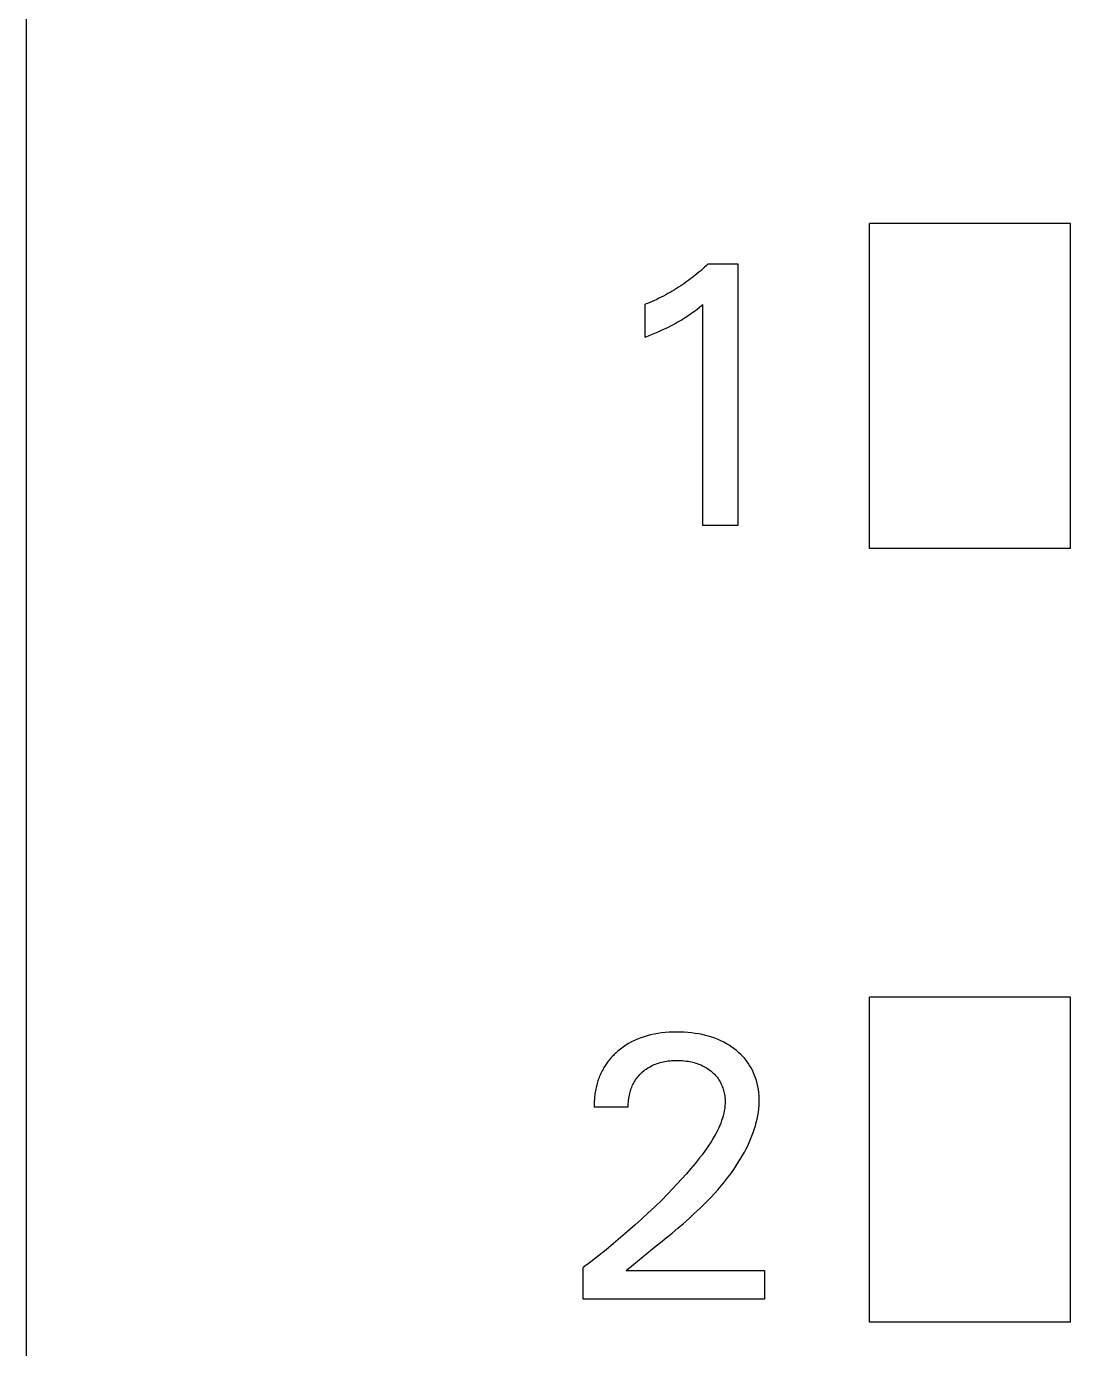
# Model space of a CAD drawing. Extents: x 10 to 622, y -523 to 292.
# Drawn here: x 270.168 to 271.535, y 103.142 to 104.872 of the extents above; entities that cross this region are included whole.
import ezdxf

# ---------------------------------------------------------------- set-up
doc = ezdxf.new("R2010")
doc.units = 0
doc.header["$LTSCALE"] = 5
doc.header["$MEASUREMENT"] = 0
doc.layers.get('0').update_dxf_attribs({"linetype": 'CONTINUOUS'})

msp = doc.modelspace()

# ---------------------------------------------------------------- linework, layer by layer
at = {"color": 7, "linetype": 'Continuous'}
for p, q in [((270.168, 91.5843), (270.168, 118.1094)), ((270.168, 101.4856), (270.168, 118.1094)), ((270.168, 91.5843), (270.168, 118.1094)), ((270.168, 101.4856), (270.168, 118.1094)), ((271.2715, 104.1888), (271.2715, 104.614)), ((271.5348, 104.614), (271.2715, 104.614)), ((271.5348, 104.1888), (271.5348, 104.614)), ((271.0507, 104.5524), (271.0481, 104.5503)), ((271.0531, 104.5546), (271.0507, 104.5524)), ((271.0556, 104.5569), (271.0531, 104.5546)), ((271.058, 104.5591), (271.0556, 104.5569)), ((271.0604, 104.5614), (271.058, 104.5591)), ((271.0604, 104.5614), (271.0994, 104.5614)), ((271.0994, 104.5614), (271.0994, 104.2191)), ((271.0272, 104.5343), (271.0245, 104.5325)), ((271.0299, 104.5362), (271.0272, 104.5343)), ((271.0325, 104.5381), (271.0299, 104.5362)), ((271.0352, 104.54), (271.0325, 104.5381)), ((271.0378, 104.542), (271.0352, 104.54)), ((271.0404, 104.544), (271.0378, 104.542)), ((271.043, 104.5461), (271.0404, 104.544)), ((271.0456, 104.5482), (271.043, 104.5461)), ((271.0481, 104.5503), (271.0456, 104.5482)), ((270.999, 104.5178), (270.996, 104.5163)), ((271.0019, 104.5193), (270.999, 104.5178)), ((271.0048, 104.5208), (271.0019, 104.5193)), ((271.0077, 104.5224), (271.0048, 104.5208)), ((271.0105, 104.524), (271.0077, 104.5224)), ((271.0134, 104.5256), (271.0105, 104.524)), ((271.0162, 104.5273), (271.0134, 104.5256)), ((271.019, 104.529), (271.0162, 104.5273)), ((271.0217, 104.5307), (271.019, 104.529)), ((271.0245, 104.5325), (271.0217, 104.5307)), ((270.981, 104.5097), (270.9779, 104.5085)), ((270.9779, 104.4655), (270.9779, 104.5085)), ((270.984, 104.5109), (270.981, 104.5097)), ((270.9871, 104.5122), (270.984, 104.5109)), ((270.9901, 104.5135), (270.9871, 104.5122)), ((270.9931, 104.5149), (270.9901, 104.5135)), ((270.996, 104.5163), (270.9931, 104.5149)), ((271.0413, 104.4988), (271.0436, 104.5005)), ((271.0436, 104.5005), (271.0459, 104.5023)), ((271.0459, 104.5023), (271.0496, 104.5052)), ((271.0496, 104.5052), (271.0533, 104.5082)), ((271.0533, 104.2191), (271.0533, 104.5082)), ((271.0143, 104.4818), (271.0173, 104.4834)), ((271.0173, 104.4834), (271.0199, 104.4849)), ((271.0199, 104.4849), (271.0225, 104.4863)), ((271.0225, 104.4863), (271.025, 104.4878)), ((271.025, 104.4878), (271.0276, 104.4894)), ((271.0276, 104.4894), (271.0301, 104.491)), ((271.0301, 104.491), (271.0326, 104.4926)), ((271.0326, 104.4926), (271.0347, 104.4941)), ((271.0347, 104.4941), (271.0369, 104.4955)), ((271.0369, 104.4955), (271.039, 104.4971)), ((271.039, 104.4971), (271.0413, 104.4988)), ((270.9779, 104.4655), (270.9822, 104.4672)), ((270.9822, 104.4672), (270.9864, 104.4689)), ((270.9864, 104.4689), (270.9907, 104.4707)), ((270.9907, 104.4707), (270.9949, 104.4725)), ((270.9949, 104.4725), (270.9991, 104.4744)), ((270.9991, 104.4744), (271.0022, 104.4758)), ((271.0022, 104.4758), (271.0052, 104.4773)), ((271.0052, 104.4773), (271.0083, 104.4787)), ((271.0083, 104.4787), (271.0113, 104.4803)), ((271.0113, 104.4803), (271.0143, 104.4818)), ((271.0994, 104.2191), (271.0533, 104.2191)), ((271.5348, 104.1888), (271.2715, 104.1888)), ((271.2715, 103.1764), (271.2715, 103.6016)), ((271.5348, 103.6016), (271.2715, 103.6016)), ((271.5348, 103.1764), (271.5348, 103.6016)), ((270.9722, 103.5485), (270.968, 103.5468)), ((270.9764, 103.5499), (270.9722, 103.5485)), ((270.9807, 103.5512), (270.9764, 103.5499)), ((270.9851, 103.5523), (270.9807, 103.5512)), ((270.9895, 103.5533), (270.9851, 103.5523)), ((270.9944, 103.5542), (270.9895, 103.5533)), ((270.9993, 103.5549), (270.9944, 103.5542)), ((271.0043, 103.5554), (270.9993, 103.5549)), ((271.0092, 103.5558), (271.0043, 103.5554)), ((271.0142, 103.556), (271.0092, 103.5558)), ((271.0192, 103.5561), (271.0142, 103.556)), ((271.024, 103.556), (271.0192, 103.5561)), ((271.0289, 103.5558), (271.024, 103.556)), ((271.0337, 103.5555), (271.0289, 103.5558)), ((271.0385, 103.555), (271.0337, 103.5555)), ((271.0433, 103.5544), (271.0385, 103.555)), ((271.0481, 103.5536), (271.0433, 103.5544)), ((271.0524, 103.5528), (271.0481, 103.5536)), ((271.0567, 103.5518), (271.0524, 103.5528)), ((271.0609, 103.5507), (271.0567, 103.5518)), ((271.0651, 103.5494), (271.0609, 103.5507)), ((271.0692, 103.5479), (271.0651, 103.5494)), ((271.0733, 103.5463), (271.0692, 103.5479)), ((270.9423, 103.5312), (270.9411, 103.5301)), ((270.9456, 103.5339), (270.9423, 103.5312)), ((270.9491, 103.5364), (270.9456, 103.5339)), ((270.9526, 103.5388), (270.9491, 103.5364)), ((270.9563, 103.541), (270.9526, 103.5388)), ((270.96, 103.5431), (270.9563, 103.541)), ((270.9639, 103.545), (270.96, 103.5431)), ((270.968, 103.5468), (270.9639, 103.545)), ((271.077, 103.5446), (271.0733, 103.5463)), ((271.0807, 103.5428), (271.077, 103.5446)), ((271.0843, 103.5409), (271.0807, 103.5428)), ((271.0878, 103.5388), (271.0843, 103.5409)), ((271.0912, 103.5365), (271.0878, 103.5388)), ((271.0945, 103.5341), (271.0912, 103.5365)), ((271.0975, 103.5318), (271.0945, 103.5341)), ((271.1003, 103.5294), (271.0975, 103.5318)), ((270.9268, 103.5141), (270.9259, 103.5127)), ((270.9277, 103.5155), (270.9268, 103.5141)), ((270.9287, 103.5168), (270.9277, 103.5155)), ((270.9297, 103.5181), (270.9287, 103.5168)), ((270.9307, 103.5194), (270.9297, 103.5181)), ((270.9318, 103.5207), (270.9307, 103.5194)), ((270.9329, 103.5219), (270.9318, 103.5207)), ((270.934, 103.5231), (270.9329, 103.5219)), ((270.9351, 103.5244), (270.934, 103.5231)), ((270.9363, 103.5256), (270.9351, 103.5244)), ((270.9374, 103.5267), (270.9363, 103.5256)), ((270.9386, 103.5279), (270.9374, 103.5267)), ((270.9398, 103.529), (270.9386, 103.5279)), ((270.9411, 103.5301), (270.9398, 103.529)), ((270.9879, 103.5126), (270.9897, 103.5135)), ((270.9897, 103.5135), (270.9916, 103.5142)), ((270.9916, 103.5142), (270.9935, 103.5149)), ((270.9935, 103.5149), (270.9955, 103.5156)), ((270.9955, 103.5156), (270.9974, 103.5162)), ((270.9974, 103.5162), (270.9994, 103.5167)), ((270.9994, 103.5167), (271.0014, 103.5172)), ((271.0014, 103.5172), (271.0036, 103.5176)), ((271.0036, 103.5176), (271.0058, 103.518)), ((271.0058, 103.518), (271.008, 103.5183)), ((271.008, 103.5183), (271.0102, 103.5186)), ((271.0102, 103.5186), (271.0124, 103.5187)), ((271.0124, 103.5187), (271.0147, 103.5189)), ((271.0147, 103.5189), (271.0169, 103.519)), ((271.0169, 103.519), (271.0192, 103.519)), ((271.0192, 103.519), (271.0217, 103.519)), ((271.0217, 103.519), (271.0241, 103.5189)), ((271.0241, 103.5189), (271.0266, 103.5187)), ((271.0266, 103.5187), (271.0291, 103.5185)), ((271.0291, 103.5185), (271.0316, 103.5182)), ((271.0316, 103.5182), (271.0341, 103.5179)), ((271.0341, 103.5179), (271.0365, 103.5174)), ((271.0365, 103.5174), (271.0384, 103.517)), ((271.0384, 103.517), (271.0403, 103.5166)), ((271.0403, 103.5166), (271.0422, 103.5161)), ((271.0422, 103.5161), (271.0441, 103.5156)), ((271.0441, 103.5156), (271.046, 103.515)), ((271.046, 103.515), (271.0478, 103.5143)), ((271.0478, 103.5143), (271.0497, 103.5136)), ((271.0497, 103.5136), (271.0515, 103.5128)), ((271.103, 103.5269), (271.1003, 103.5294)), ((271.1057, 103.5242), (271.103, 103.5269)), ((271.1082, 103.5214), (271.1057, 103.5242)), ((271.1105, 103.5186), (271.1082, 103.5214)), ((271.1127, 103.5156), (271.1105, 103.5186)), ((271.1147, 103.5125), (271.1127, 103.5156)), ((270.9179, 103.4971), (270.9172, 103.4954)), ((270.9185, 103.4987), (270.9179, 103.4971)), ((270.9192, 103.5004), (270.9185, 103.4987)), ((270.9199, 103.502), (270.9192, 103.5004)), ((270.9207, 103.5036), (270.9199, 103.502)), ((270.9215, 103.5052), (270.9207, 103.5036)), ((270.9223, 103.5068), (270.9215, 103.5052)), ((270.9232, 103.5083), (270.9223, 103.5068)), ((270.924, 103.5098), (270.9232, 103.5083)), ((270.925, 103.5113), (270.924, 103.5098)), ((270.9259, 103.5127), (270.925, 103.5113)), ((270.9663, 103.4948), (270.9673, 103.4962)), ((270.9673, 103.4962), (270.9684, 103.4976)), ((270.9684, 103.4976), (270.9696, 103.4989)), ((270.9696, 103.4989), (270.9707, 103.5002)), ((270.9707, 103.5002), (270.9719, 103.5014)), ((270.9719, 103.5014), (270.9732, 103.5026)), ((270.9732, 103.5026), (270.9746, 103.504)), ((270.9746, 103.504), (270.9761, 103.5052)), ((270.9761, 103.5052), (270.9777, 103.5065)), ((270.9777, 103.5065), (270.9793, 103.5076)), ((270.9793, 103.5076), (270.9809, 103.5087)), ((270.9809, 103.5087), (270.9826, 103.5098)), ((270.9826, 103.5098), (270.9843, 103.5108)), ((270.9843, 103.5108), (270.986, 103.5117)), ((270.986, 103.5117), (270.9879, 103.5126)), ((271.0515, 103.5128), (271.0531, 103.512)), ((271.0531, 103.512), (271.0548, 103.5112)), ((271.0548, 103.5112), (271.0564, 103.5103)), ((271.0564, 103.5103), (271.058, 103.5094)), ((271.058, 103.5094), (271.0596, 103.5084)), ((271.0596, 103.5084), (271.0611, 103.5073)), ((271.0611, 103.5073), (271.0626, 103.5062)), ((271.0626, 103.5062), (271.0641, 103.5051)), ((271.0641, 103.5051), (271.0654, 103.504)), ((271.0654, 103.504), (271.0666, 103.5028)), ((271.0666, 103.5028), (271.0679, 103.5017)), ((271.0679, 103.5017), (271.0691, 103.5004)), ((271.0691, 103.5004), (271.0702, 103.4992)), ((271.0702, 103.4992), (271.0713, 103.4979)), ((271.0713, 103.4979), (271.0724, 103.4966)), ((271.0724, 103.4966), (271.0734, 103.4952)), ((271.1166, 103.5094), (271.1147, 103.5125)), ((271.1183, 103.5061), (271.1166, 103.5094)), ((271.1198, 103.5028), (271.1183, 103.5061)), ((271.1212, 103.4994), (271.1198, 103.5028)), ((271.1225, 103.496), (271.1212, 103.4994)), ((271.1236, 103.4925), (271.1225, 103.496)), ((270.9129, 103.4793), (270.9125, 103.4774)), ((270.9132, 103.4812), (270.9129, 103.4793)), ((270.9136, 103.4831), (270.9132, 103.4812)), ((270.9141, 103.485), (270.9136, 103.4831)), ((270.9146, 103.4869), (270.9141, 103.485)), ((270.915, 103.4887), (270.9146, 103.4869)), ((270.9155, 103.4904), (270.915, 103.4887)), ((270.9161, 103.4921), (270.9155, 103.4904)), ((270.9166, 103.4938), (270.9161, 103.4921)), ((270.9172, 103.4954), (270.9166, 103.4938)), ((270.9581, 103.4773), (270.9586, 103.479)), ((270.9586, 103.479), (270.9592, 103.4807)), ((270.9592, 103.4807), (270.9597, 103.4824)), ((270.9597, 103.4824), (270.9604, 103.484)), ((270.9604, 103.484), (270.9611, 103.4857)), ((270.9611, 103.4857), (270.9618, 103.4873)), ((270.9618, 103.4873), (270.9626, 103.4889)), ((270.9626, 103.4889), (270.9635, 103.4904)), ((270.9635, 103.4904), (270.9644, 103.4919)), ((270.9644, 103.4919), (270.9653, 103.4934)), ((270.9653, 103.4934), (270.9663, 103.4948)), ((271.0734, 103.4952), (271.0744, 103.4938)), ((271.0744, 103.4938), (271.0753, 103.4923)), ((271.0753, 103.4923), (271.0761, 103.4908)), ((271.0761, 103.4908), (271.0769, 103.4893)), ((271.0769, 103.4893), (271.0776, 103.4878)), ((271.0776, 103.4878), (271.0783, 103.4862)), ((271.0783, 103.4862), (271.0789, 103.4846)), ((271.0789, 103.4846), (271.0795, 103.483)), ((271.0795, 103.483), (271.0801, 103.4814)), ((271.0801, 103.4814), (271.0805, 103.4797)), ((271.0805, 103.4797), (271.081, 103.4779)), ((271.1246, 103.4886), (271.1236, 103.4925)), ((271.1255, 103.4847), (271.1246, 103.4886)), ((271.1262, 103.4808), (271.1255, 103.4847)), ((271.1267, 103.4768), (271.1262, 103.4808)), ((270.9112, 103.4638), (270.9111, 103.4619)), ((270.9111, 103.4619), (270.9111, 103.4599)), ((270.9113, 103.4657), (270.9112, 103.4638)), ((270.9114, 103.4677), (270.9113, 103.4657)), ((270.9115, 103.4696), (270.9114, 103.4677)), ((270.9117, 103.4716), (270.9115, 103.4696)), ((270.912, 103.4735), (270.9117, 103.4716)), ((270.9122, 103.4754), (270.912, 103.4735)), ((270.9125, 103.4774), (270.9122, 103.4754)), ((270.9557, 103.4602), (270.9558, 103.4624)), ((270.9558, 103.4624), (270.956, 103.4646)), ((270.956, 103.4646), (270.9562, 103.4668)), ((270.9562, 103.4668), (270.9564, 103.469)), ((270.9564, 103.469), (270.9568, 103.4712)), ((270.9568, 103.4712), (270.9572, 103.4734)), ((270.9572, 103.4734), (270.9577, 103.4755)), ((270.9577, 103.4755), (270.9581, 103.4773)), ((271.081, 103.4779), (271.0814, 103.476)), ((271.0814, 103.476), (271.0818, 103.4742)), ((271.0818, 103.4742), (271.0821, 103.4723)), ((271.0821, 103.4723), (271.0823, 103.4704)), ((271.0823, 103.4704), (271.0825, 103.4685)), ((271.0826, 103.4629), (271.0824, 103.4596)), ((271.0825, 103.4685), (271.0826, 103.4666)), ((271.0826, 103.4666), (271.0826, 103.4648)), ((271.0826, 103.4648), (271.0826, 103.4629)), ((271.127, 103.4728), (271.1267, 103.4768)), ((271.1272, 103.4688), (271.127, 103.4728)), ((271.1271, 103.4603), (271.1272, 103.4648)), ((271.1272, 103.4648), (271.1272, 103.4688)), ((270.9111, 103.4599), (270.9111, 103.458)), ((270.9557, 103.458), (270.9111, 103.458)), ((270.9557, 103.458), (270.9557, 103.4602)), ((271.08, 103.4466), (271.0791, 103.4434)), ((271.0809, 103.4498), (271.08, 103.4466)), ((271.0815, 103.453), (271.0809, 103.4498)), ((271.0821, 103.4563), (271.0815, 103.453)), ((271.0824, 103.4596), (271.0821, 103.4563)), ((271.1245, 103.4422), (271.1254, 103.4467)), ((271.1254, 103.4467), (271.1261, 103.4512)), ((271.1261, 103.4512), (271.1267, 103.4557)), ((271.1267, 103.4557), (271.1271, 103.4603)), ((271.0742, 103.4309), (271.072, 103.4262)), ((271.0756, 103.434), (271.0742, 103.4309)), ((271.0769, 103.4371), (271.0756, 103.434)), ((271.078, 103.4402), (271.0769, 103.4371)), ((271.0791, 103.4434), (271.078, 103.4402)), ((271.1193, 103.4245), (271.1208, 103.4288)), ((271.1208, 103.4288), (271.1222, 103.4332)), ((271.1222, 103.4332), (271.1234, 103.4377)), ((271.1234, 103.4377), (271.1245, 103.4422)), ((271.0643, 103.4126), (271.0614, 103.4083)), ((271.067, 103.4171), (271.0643, 103.4126)), ((271.0695, 103.4216), (271.067, 103.4171)), ((271.072, 103.4262), (271.0695, 103.4216)), ((271.1121, 103.4074), (271.1141, 103.4116)), ((271.1141, 103.4116), (271.1159, 103.4158)), ((271.1159, 103.4158), (271.1177, 103.4201)), ((271.1177, 103.4201), (271.1193, 103.4245)), ((271.0524, 103.3956), (271.0492, 103.3914)), ((271.0555, 103.3997), (271.0524, 103.3956)), ((271.0585, 103.404), (271.0555, 103.3997)), ((271.0614, 103.4083), (271.0585, 103.404)), ((271.1011, 103.3874), (271.1046, 103.3932)), ((271.1046, 103.3932), (271.1079, 103.3991)), ((271.1079, 103.3991), (271.11, 103.4032)), ((271.11, 103.4032), (271.1121, 103.4074)), ((271.0379, 103.3775), (271.032, 103.3706)), ((271.0436, 103.3844), (271.0379, 103.3775)), ((271.0492, 103.3914), (271.0436, 103.3844)), ((271.0899, 103.3707), (271.0938, 103.3762)), ((271.0938, 103.3762), (271.0975, 103.3818)), ((271.0975, 103.3818), (271.1011, 103.3874)), ((271.026, 103.3639), (271.0199, 103.3573)), ((271.032, 103.3706), (271.026, 103.3639)), ((271.0775, 103.3549), (271.0817, 103.3601)), ((271.0817, 103.3601), (271.0859, 103.3654)), ((271.0859, 103.3654), (271.0899, 103.3707)), ((271.0075, 103.3443), (270.9991, 103.3359)), ((271.0137, 103.3508), (271.0075, 103.3443)), ((271.0199, 103.3573), (271.0137, 103.3508)), ((271.0641, 103.3399), (271.0686, 103.3448)), ((271.0686, 103.3448), (271.0731, 103.3498)), ((271.0731, 103.3498), (271.0775, 103.3549)), ((270.9906, 103.3276), (270.982, 103.3194)), ((270.9991, 103.3359), (270.9906, 103.3276)), ((271.0427, 103.3189), (271.0498, 103.3256)), ((271.0498, 103.3256), (271.0546, 103.3303)), ((271.0546, 103.3303), (271.0594, 103.3351)), ((271.0594, 103.3351), (271.0641, 103.3399)), ((270.9733, 103.3114), (270.9642, 103.3032)), ((270.982, 103.3194), (270.9733, 103.3114)), ((271.0206, 103.2994), (271.0281, 103.3058)), ((271.0281, 103.3058), (271.0354, 103.3123)), ((271.0354, 103.3123), (271.0427, 103.3189)), ((270.955, 103.2951), (270.9458, 103.2871)), ((270.9642, 103.3032), (270.955, 103.2951)), ((271.0055, 103.2869), (271.0131, 103.2931)), ((271.0131, 103.2931), (271.0206, 103.2994)), ((270.9267, 103.2713), (270.9169, 103.2634)), ((270.9364, 103.2793), (270.9267, 103.2713)), ((270.9458, 103.2871), (270.9364, 103.2793)), ((270.9752, 103.2625), (270.9903, 103.2746)), ((270.9903, 103.2746), (270.9979, 103.2807)), ((270.9979, 103.2807), (271.0055, 103.2869)), ((270.9069, 103.2556), (270.8969, 103.248)), ((270.9169, 103.2634), (270.9069, 103.2556)), ((270.9603, 103.2504), (270.9677, 103.2564)), ((270.9677, 103.2564), (270.9752, 103.2625)), ((270.8969, 103.2067), (270.8969, 103.248)), ((270.9531, 103.2443), (270.9603, 103.2504)), ((270.9531, 103.2443), (271.1343, 103.2443)), ((271.1343, 103.2443), (271.1343, 103.2067)), ((271.1343, 103.2067), (270.8969, 103.2067)), ((271.5348, 103.1764), (271.2715, 103.1764))]:
    msp.add_line(p, q, dxfattribs=at)

doc.saveas('drawing.dxf')
